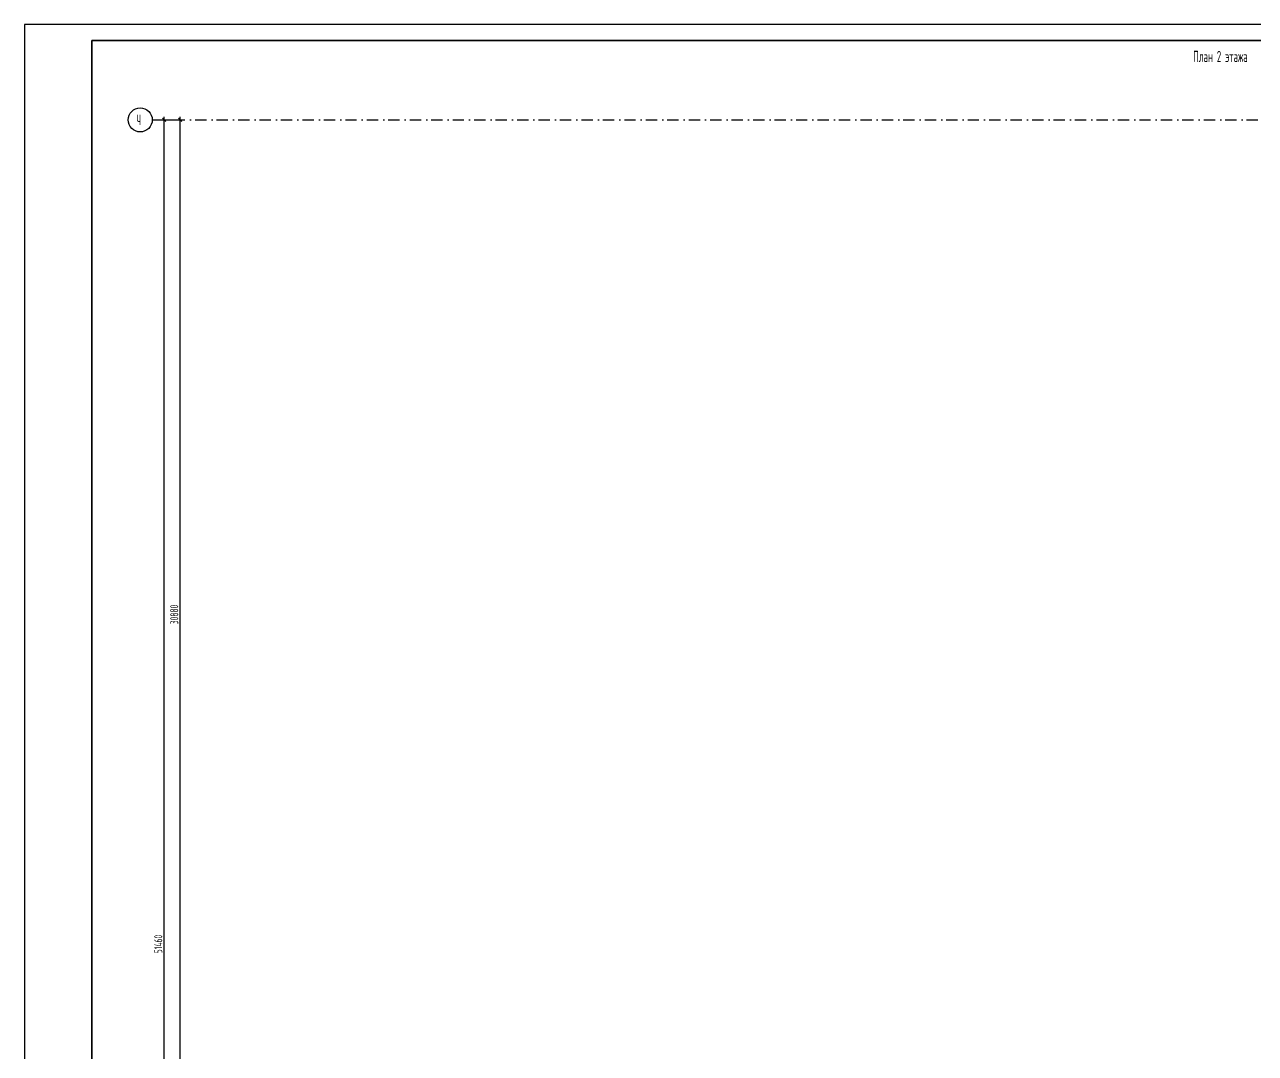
# Model space of a CAD drawing. Extents: x -1560602 to 321118, y -2308202 to -430103.
# Drawn here: x -1560602 to -1522153, y -2105608 to -2073490 of the extents above; entities that cross this region are included whole.
import ezdxf

# ---------------------------------------------------------------- set-up
doc = ezdxf.new("R2010")
doc.units = 0
doc.header["$MEASUREMENT"] = 0
doc.header["$PDSIZE"] = -5
doc.linetypes.add('Dot & Dashed', pattern=[670.277762, 352.777767, -176.388884, 0, -141.111112])
doc.linetypes.add('Штрихпунктирная', pattern=[0.670278, 0.352778, -0.176389, 0, -0.141111])
doc.layers.get('0').update_dxf_attribs({"color": 255, "linetype": 'CONTINUOUS'})
doc.layers.get('Defpoints').update_dxf_attribs({"linetype": 'CONTINUOUS'})
for name, color, linetype in [('Оси', 253, 'Dot & Dashed'), ('отделка', 240, 'CONTINUOUS'), ('РАЗМЕРЫ', 255, 'CONTINUOUS'), ('Текст', 7, 'CONTINUOUS')]:
    doc.layers.add(name, color=color, linetype=linetype)
doc.styles.add('GOST 2.304', font='CS_Gost2304.shx', dxfattribs={"width": 0.7})
doc.styles.get("Standard").update_dxf_attribs({"font": 'spds.shx', "width": 0.7, "height": 250})
doc.styles.add('СГЕНЕРИР_СТИЛЬ_1', font='')
doc.styles.get('СГЕНЕРИР_СТИЛЬ_1').set_extended_font_data('GOST_type_A')
doc.dimstyles.new('SPDS', dxfattribs={"dimscale": 100, "dimtxt": 2.5, "dimasz": 1, "dimexe": 0.75, "dimexo": 0.625, "dimtad": 1, "dimdec": 0, "dimtxsty": 'GOST 2.304', "dimblk": 'OBLIQUE', "dimcen": 2.5, "dimdle": 1, "dimadec": 0, "dimazin": 2, "dimtfac": 0.75, "dimtdec": 0, "dimtmove": 0, "dimatfit": 0, "dimfxl": 1, "dimtolj": 1, "dimarcsym": 1})

# ---------------------------------------------------------------- blocks, each defined once
blk = doc.blocks.new('_Oblique')
at = {"color": 0, "linetype": 'ByBlock', "lineweight": -2}
blk.add_line((-0.5, -0.5), (0.5, 0.5), dxfattribs=at)
blk = doc.blocks.new('*D346')
at = {"layer": 'Defpoints', "color": 0, "transparency": 16777216}
for p in [(-1556240, -2076465), (-1556240, -2076465), (-1556240, -2127925)]:
    blk.add_point(p, dxfattribs=at)
at = {"layer": 'РАЗМЕРЫ', "color": 0, "lineweight": -2, "transparency": 16777216}
for p, q in [((-1556240, -2128025), (-1556240, -2076365)), ((-1556177, -2076465), (-1556165, -2076465)), ((-1556302, -2127925), (-1556315, -2127925))]:
    blk.add_line(p, q, dxfattribs=at)
at = {"layer": 'РАЗМЕРЫ', "color": 0, "lineweight": -2, "transparency": 16777216, "xscale": 100, "yscale": 100, "zscale": 100}
for p, rotation in [((-1556240, -2076465), 90), ((-1556240, -2127925), 270)]:
    blk.add_blockref('_Oblique', p, dxfattribs=dict(at, rotation=rotation))
at = {"layer": 'РАЗМЕРЫ', "color": 0, "transparency": 16777216, "insert": (-1556427, -2102195), "char_height": 250, "attachment_point": 5, "rotation": 90, "style": 'GOST 2.304'}
blk.add_mtext('\\A1;51460', dxfattribs=at)
blk = doc.blocks.new('*D350')
at = {"layer": 'Defpoints', "color": 0, "transparency": 16777216}
for p in [(-1556614, -2076465), (-1555740, -2076465), (-1556614, -2107345)]:
    blk.add_point(p, dxfattribs=at)
at = {"layer": 'отделка', "color": 0, "lineweight": -2, "transparency": 16777216}
for p, q in [((-1556552, -2076465), (-1555665, -2076465)), ((-1555740, -2107445), (-1555740, -2076365)), ((-1556552, -2107345), (-1555665, -2107345))]:
    blk.add_line(p, q, dxfattribs=at)
at = {"layer": 'отделка', "color": 0, "lineweight": -2, "transparency": 16777216, "xscale": 100, "yscale": 100, "zscale": 100}
for p, rotation in [((-1555740, -2076465), 90), ((-1555740, -2107345), 270)]:
    blk.add_blockref('_Oblique', p, dxfattribs=dict(at, rotation=rotation))
at = {"layer": 'отделка', "color": 0, "transparency": 16777216, "insert": (-1555927, -2091905), "char_height": 250, "attachment_point": 5, "rotation": 90, "style": 'GOST 2.304'}
blk.add_mtext('\\A1;30880', dxfattribs=at)

msp = doc.modelspace()

# ---------------------------------------------------------------- linework, layer by layer
at = {"color": 0, "lineweight": 35, "ltscale": 100}
for p, q in [((-1558501.6, -2073990.4), (-1477001.6, -2073990.4)), ((-1558501.6, -2146617.3), (-1558501.6, -2073990.4))]:
    msp.add_line(p, q, dxfattribs=at)
at = {"layer": 'Defpoints', "color": 0, "linetype": 'Continuous', "ltscale": 100}
for p, q in [((-1476440.2, -2073490.4), (-1560601.6, -2073490.4)), ((-1560601.6, -2073490.4), (-1560601.6, -2147148.6))]:
    msp.add_line(p, q, dxfattribs=at)
at = {"layer": 'Оси', "color": 0, "linetype": 'Штрихпунктирная', "lineweight": -3, "ltscale": 1000}
msp.add_line((-1556614.6, -2076464.8), (-1479114.3, -2076464.8), dxfattribs=at)
at = {"layer": 'Оси', "color": 0, "linetype": 'Continuous', "ltscale": 100}
msp.add_circle((-1556989.5, -2076464.8), 375, dxfattribs=at)

# ---------------------------------------------------------------- texts
at = {"layer": 'Оси', "color": 0, "linetype": 'Continuous', "width": 0.7}
msp.add_text('Ч', height=330, dxfattribs=at).set_placement((-1557103.6, -2076628))
at = {"layer": 'Оси', "color": 0, "ltscale": 100, "insert": (-1556239.8, -2102194.8), "char_height": 0.23, "attachment_point": 5, "rotation": 90, "style": 'СГЕНЕРИР_СТИЛЬ_1'}
msp.add_mtext('\\A1;51460000', dxfattribs=at)
at = {"layer": 'Текст', "color": 0, "width": 0.7}
msp.add_text('План 2 этажа', height=350, dxfattribs=at).set_placement((-1524098.2, -2074659.4))

# ---------------------------------------------------------------- dimensions: what is measured, and where the dimension line sits
at = {"layer": 'отделка', "color": 0}
dim = msp.add_linear_dim(base=(-1555739.6, -2076464.8), p1=(-1556614.5, -2107344.8), p2=(-1556614.5, -2076464.8), angle=90, dimstyle='SPDS', override={"dimscale": 100, "dimlfac": 1, "dimtxsty": 'GOST 2.304', "dimtolj": 1}, dxfattribs=at)
dim.commit()
dim.dimension.update_dxf_attribs({"geometry": '*D350', "text_midpoint": (-1555927.1, -2091904.8)})
at = {"layer": 'РАЗМЕРЫ', "color": 0}
dim = msp.add_linear_dim(base=(-1556239.6, -2076464.8), p1=(-1556239.6, -2127924.9), p2=(-1556239.7, -2076464.8), angle=90, dimstyle='SPDS', override={"dimscale": 100, "dimlfac": 1, "dimtxsty": 'GOST 2.304', "dimtolj": 1}, dxfattribs=at)
dim.commit()
dim.dimension.update_dxf_attribs({"geometry": '*D346', "text_midpoint": (-1556427.1, -2102194.8)})

doc.saveas('drawing.dxf')
